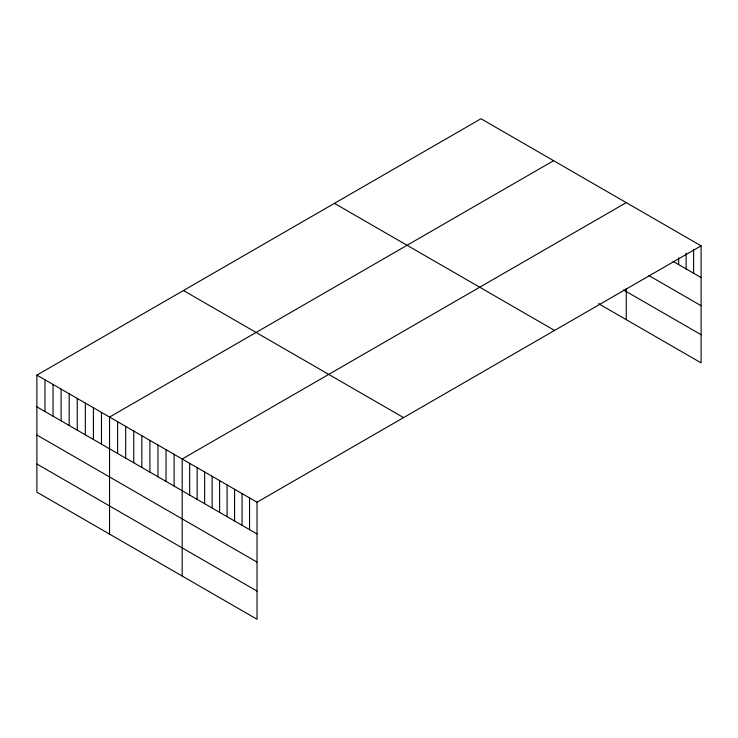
<?xml version="1.0" encoding="UTF-8"?>
<svg xmlns="http://www.w3.org/2000/svg" width="738" height="738" viewBox="0 0 738 738"><rect width="100%" height="100%" fill="white"/><g stroke="black" fill="none" stroke-linecap="round" stroke-linejoin="round"><path stroke-width="1.11" d="M701.1 245.837L257.027 502.218L257.027 619.256L36.9 492.163L36.9 375.125L480.973 118.744L701.1 245.837L701.1 362.875L598.453 303.613M553.611 160.681L109.547 417.062L109.547 534.109M626.258 202.627L182.185 459.008L182.185 576.046M673.038 261.363L701.1 277.562M648.711 275.468L701.1 305.716M623.564 289.96L701.1 334.72M334.425 203.347L554.561 330.44M183.439 290.523L403.575 417.607M36.9 375.125L257.027 502.218M36.9 406.859L257.027 533.952M36.9 435.014L257.027 562.098M36.9 464.017L257.027 591.101M693.619 249.444L693.619 273.244M686.128 253.06L686.128 268.927M678.646 257.802L678.646 264.601M626.258 288.401L626.258 319.665M249.545 497.892L249.545 529.626M242.064 493.574L242.064 525.308M234.573 489.248L234.573 520.982M227.092 484.931L227.092 516.665M219.61 480.613L219.61 512.347M212.12 476.287L212.12 508.021M204.638 471.969L204.638 503.703M197.157 467.643L197.157 499.377M189.666 463.326L189.666 495.06M174.113 454.34L174.113 486.074M166.041 449.682L166.041 481.416M157.969 445.023L157.969 476.757M149.897 440.365L149.897 472.099M141.825 435.706L141.825 467.44M133.753 431.047L133.753 462.781M125.681 426.389L125.681 458.113M117.61 421.721L117.61 453.455M101.475 412.404L101.475 444.138M93.403 407.745L93.403 439.479M85.331 403.086L85.331 434.82M77.259 398.428L77.259 430.162M69.188 393.769L69.188 425.494M61.116 389.101L61.116 420.835M53.044 384.443L53.044 416.177M44.972 379.784L44.972 411.518"/></g></svg>
